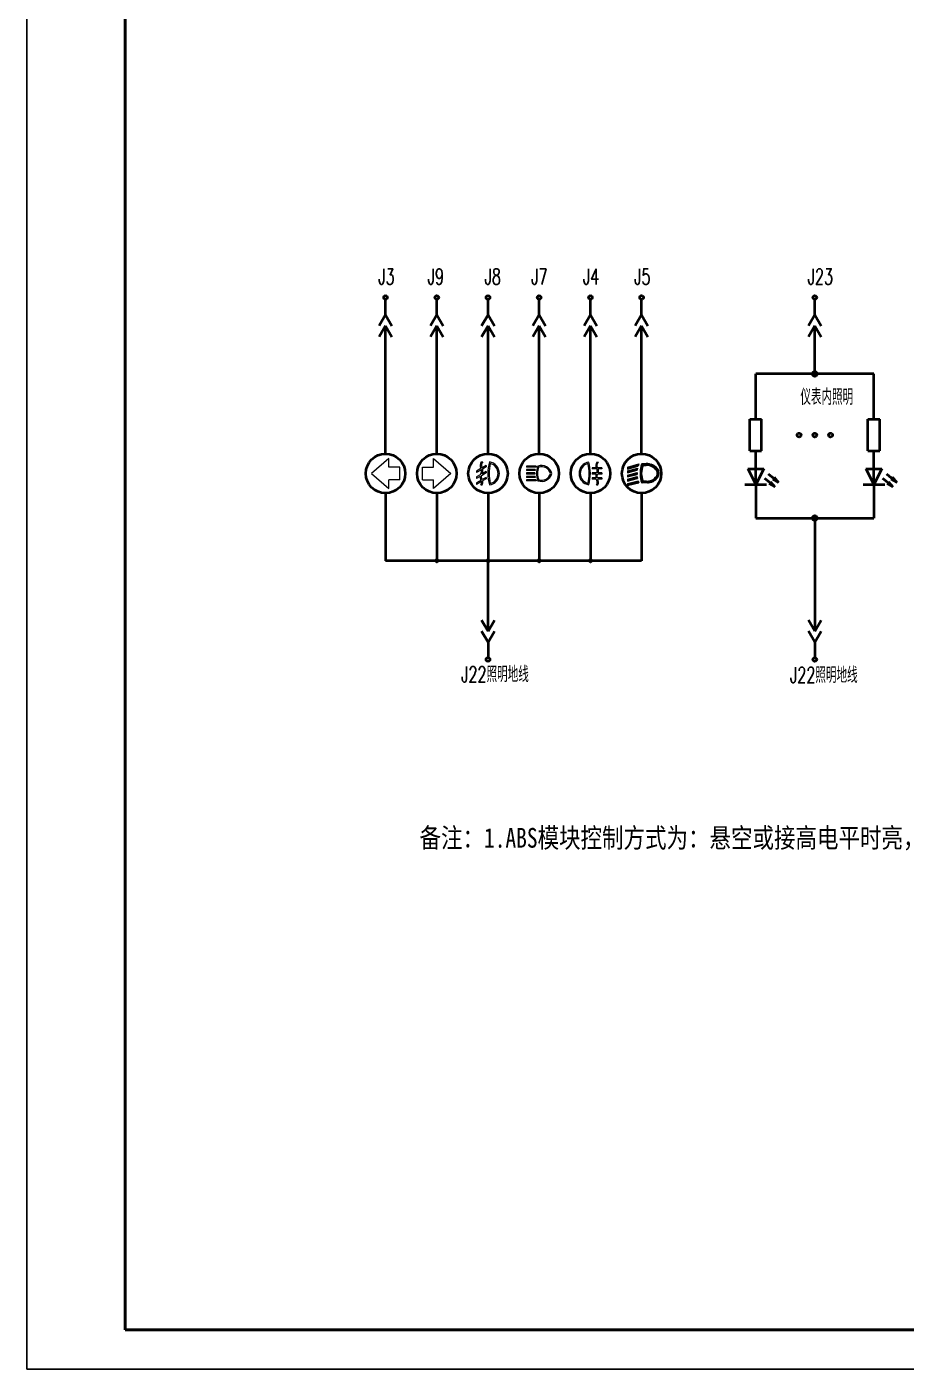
# Model space of a CAD drawing. Header units: millimetres. Extents: x 0 to 1188, y 0 to 840.
# Drawn here: x 0 to 223.2, y 0 to 340.6 of the extents above; entities that cross this region are included whole.
import ezdxf
from ezdxf.enums import TextEntityAlignment as Align

# ---------------------------------------------------------------- set-up
doc = ezdxf.new("R2010")
doc.units = ezdxf.units.MM
for name, color, linetype in [('02粗实线', 7, 'Continuous'), ('07标注', 3, 'Continuous'), ('1', 7, 'Continuous')]:
    doc.layers.add(name, color=color, linetype=linetype)
for name, color, linetype, lineweight in [('1轮廓实线层', 7, 'Continuous', 40), ('2细线层', 3, 'Continuous', 20), ('6文字层', 3, 'Continuous', 20), ('Frame', 7, 'Continuous', 50)]:
    doc.layers.add(name, color=color, linetype=linetype, lineweight=lineweight)
doc.styles.get("Standard").update_dxf_attribs({"font": ''})
doc.styles.add('STYLE9', font='romans.shx', dxfattribs={"width": 0.67, "height": 5, "bigfont": 'hzfs.shx'})
doc.styles.add('TEXT', font='gbeitc.shx', dxfattribs={"bigfont": 'gbcbig.shx'})
doc.styles.get('Standard').set_extended_font_data('SimSun')

# ---------------------------------------------------------------- blocks, each defined once
blk = doc.blocks.new('内图框')
at = {"layer": 'Frame'}
blk.add_lwpolyline([(25, 10), (1178, 10), (1178, 830), (25, 830)], close=True, dxfattribs=at)
at = {"layer": '07标注', "style": 'TEXT'}
blk.add_attdef('上角图号', text='', height=4, rotation=180, dxfattribs=at).set_placement((50, 826), align=Align.MIDDLE_CENTER)

msp = doc.modelspace()

# ---------------------------------------------------------------- hatches: boundary and pattern name
h = msp.add_hatch(color=3)
h.dxf.hatch_style = 2
h.paths.add_polyline_path([(155.3463, 229.717), (152.4433, 228.9106), (155.2657, 229.4751)])
h = msp.add_hatch(color=3)
h.dxf.hatch_style = 2
h.paths.add_polyline_path([(155.2657, 229.4751), (152.4433, 228.9106), (155.185, 229.1526)])
h = msp.add_hatch(color=3)
h.dxf.hatch_style = 2
h.paths.add_polyline_path([(155.185, 229.1526), (152.4433, 228.9106), (152.4433, 228.4268)])
h = msp.add_hatch(color=3)
h.dxf.hatch_style = 2
h.paths.add_polyline_path([(155.0237, 228.6687), (152.4433, 227.943), (155.0237, 228.4268)])
h = msp.add_hatch(color=3)
h.dxf.hatch_style = 2
h.paths.add_polyline_path([(155.0237, 228.4268), (152.4433, 227.943), (154.9431, 228.1042)])
h = msp.add_hatch(color=3)
h.dxf.hatch_style = 2
h.paths.add_polyline_path([(155.7495, 228.5881), (156.1527, 228.1849), (155.6689, 228.0236)])
h = msp.add_hatch(color=3)
h.dxf.hatch_style = 2
h.paths.add_polyline_path([(155.9108, 229.1526), (156.314, 228.7494), (155.7495, 228.5881)])
h = msp.add_hatch(color=3)
h.dxf.hatch_style = 2
h.paths.add_polyline_path([(156.314, 228.7494), (156.1527, 228.1849), (155.7495, 228.5881)])
h = msp.add_hatch(color=3)
h.dxf.hatch_style = 2
h.paths.add_polyline_path([(156.0721, 229.6364), (156.4753, 229.3138), (155.9108, 229.1526)])
h = msp.add_hatch(color=3)
h.dxf.hatch_style = 2
h.paths.add_polyline_path([(156.4753, 229.3138), (156.314, 228.7494), (155.9108, 229.1526)])
h = msp.add_hatch(color=3)
h.dxf.hatch_style = 2
h.paths.add_polyline_path([(156.0721, 229.717), (158.4913, 229.5558), (156.0721, 229.6364)])
h = msp.add_hatch(color=3)
h.dxf.hatch_style = 2
h.paths.add_polyline_path([(157.8461, 229.717), (158.4913, 229.5558), (156.0721, 229.717)])
h = msp.add_hatch(color=3)
h.dxf.hatch_style = 2
h.paths.add_polyline_path([(156.0721, 229.6364), (158.4913, 229.5558), (156.4753, 229.3138)])
h = msp.add_hatch(color=3)
h.dxf.hatch_style = 2
h.paths.add_polyline_path([(156.2333, 229.7977), (157.8461, 229.717), (156.1527, 229.717)])
h = msp.add_hatch(color=3)
h.dxf.hatch_style = 2
h.paths.add_polyline_path([(157.201, 229.7977), (157.8461, 229.717), (156.2333, 229.7977)])
h = msp.add_hatch(color=3)
h.dxf.hatch_style = 2
h.paths.add_polyline_path([(158.4913, 229.5558), (157.201, 229.3138), (156.4753, 229.3138)])
h = msp.add_hatch(color=3)
h.dxf.hatch_style = 2
h.paths.add_polyline_path([(158.4913, 229.5558), (158.8945, 229.4751), (157.201, 229.3138)])
h = msp.add_hatch(color=3)
h.dxf.hatch_style = 2
h.paths.add_polyline_path([(158.8945, 229.4751), (159.217, 229.3138), (157.201, 229.3138)])
h = msp.add_hatch(color=3)
h.dxf.hatch_style = 2
h.paths.add_polyline_path([(157.7655, 229.3138), (159.5396, 229.0719), (158.33, 229.1526)])
h = msp.add_hatch(color=3)
h.dxf.hatch_style = 2
h.paths.add_polyline_path([(159.217, 229.3138), (159.5396, 229.0719), (157.7655, 229.3138)])
h = msp.add_hatch(color=3)
h.dxf.hatch_style = 2
h.paths.add_polyline_path([(158.33, 229.1526), (159.5396, 229.0719), (158.5719, 229.0719)])
h = msp.add_hatch(color=3)
h.dxf.hatch_style = 2
h.paths.add_polyline_path([(158.5719, 229.0719), (159.5396, 229.0719), (158.8138, 228.9913)])
h = msp.add_hatch(color=3)
h.dxf.hatch_style = 2
h.paths.add_polyline_path([(159.5396, 229.0719), (159.8621, 228.83), (158.8138, 228.9913)])
h = msp.add_hatch(color=3)
h.dxf.hatch_style = 2
h.paths.add_polyline_path([(158.8138, 228.9913), (159.8621, 228.83), (159.0557, 228.83)])
h = msp.add_hatch(color=3)
h.dxf.hatch_style = 2
h.paths.add_polyline_path([(159.0557, 228.83), (159.8621, 228.83), (159.217, 228.7494)])
h = msp.add_hatch(color=3)
h.dxf.hatch_style = 2
h.paths.add_polyline_path([(159.8621, 228.83), (160.1041, 228.5881), (159.217, 228.7494)])
h = msp.add_hatch(color=3)
h.dxf.hatch_style = 2
h.paths.add_polyline_path([(159.217, 228.7494), (160.1041, 228.5881), (159.3783, 228.5881)])
h = msp.add_hatch(color=3)
h.dxf.hatch_style = 2
h.paths.add_polyline_path([(159.3783, 228.5881), (160.1041, 228.5881), (159.5396, 228.4268)])
h = msp.add_hatch(color=3)
h.dxf.hatch_style = 2
h.paths.add_polyline_path([(160.1041, 228.5881), (160.2653, 228.2655), (159.5396, 228.4268)])
h = msp.add_hatch(color=3)
h.dxf.hatch_style = 2
h.paths.add_polyline_path([(159.5396, 228.4268), (160.2653, 228.2655), (159.7009, 228.2655)])
h = msp.add_hatch(color=3)
h.dxf.hatch_style = 2
h.paths.add_polyline_path([(159.7009, 228.2655), (160.2653, 228.2655), (159.8621, 228.1042)])
h = msp.add_hatch(color=3)
h.dxf.hatch_style = 2
h.paths.add_polyline_path([(160.2653, 228.2655), (160.4266, 228.0236), (159.8621, 228.1042)])
h = msp.add_hatch(color=3)
h.dxf.hatch_style = 2
h.paths.add_polyline_path([(154.9431, 228.1042), (152.4433, 227.943), (152.4433, 227.4591)])
h = msp.add_hatch(color=3)
h.dxf.hatch_style = 2
h.paths.add_polyline_path([(154.9431, 227.5398), (152.4433, 226.8946), (154.9431, 227.2978)])
h = msp.add_hatch(color=3)
h.dxf.hatch_style = 2
h.paths.add_polyline_path([(154.9431, 227.2978), (152.4433, 226.8946), (154.9431, 227.0559)])
h = msp.add_hatch(color=3)
h.dxf.hatch_style = 2
h.paths.add_polyline_path([(154.9431, 227.0559), (152.4433, 226.8946), (152.4433, 226.4108)])
h = msp.add_hatch(color=3)
h.dxf.hatch_style = 2
h.paths.add_polyline_path([(154.9431, 226.4914), (152.4433, 225.8463), (155.0237, 226.2495)])
h = msp.add_hatch(color=3)
h.dxf.hatch_style = 2
h.paths.add_polyline_path([(155.0237, 226.2495), (152.4433, 225.8463), (155.0237, 226.0076)])
h = msp.add_hatch(color=3)
h.dxf.hatch_style = 2
h.paths.add_polyline_path([(155.0237, 226.0076), (152.4433, 225.8463), (152.4433, 225.3625)])
h = msp.add_hatch(color=3)
h.dxf.hatch_style = 2
h.paths.add_polyline_path([(155.185, 225.4431), (152.4433, 224.7174), (155.2657, 225.2012)])
h = msp.add_hatch(color=3)
h.dxf.hatch_style = 2
h.paths.add_polyline_path([(155.2657, 225.2012), (152.4433, 224.7174), (155.3463, 224.9593)])
h = msp.add_hatch(color=3)
h.dxf.hatch_style = 2
h.paths.add_polyline_path([(155.3463, 224.9593), (152.4433, 224.7174), (152.4433, 224.2335)])
h = msp.add_hatch(color=3)
h.dxf.hatch_style = 2
h.paths.add_polyline_path([(155.6689, 228.0236), (156.0721, 227.6204), (155.5882, 227.3785)])
h = msp.add_hatch(color=3)
h.dxf.hatch_style = 2
h.paths.add_polyline_path([(156.0721, 227.6204), (156.0721, 227.0559), (155.5882, 227.3785)])
h = msp.add_hatch(color=3)
h.dxf.hatch_style = 2
h.paths.add_polyline_path([(155.5882, 227.3785), (156.0721, 227.0559), (155.6689, 226.7334)])
h = msp.add_hatch(color=3)
h.dxf.hatch_style = 2
h.paths.add_polyline_path([(156.1527, 228.1849), (156.0721, 227.6204), (155.6689, 228.0236)])
h = msp.add_hatch(color=3)
h.dxf.hatch_style = 2
h.paths.add_polyline_path([(156.0721, 227.0559), (156.1527, 226.4914), (155.6689, 226.7334)])
h = msp.add_hatch(color=3)
h.dxf.hatch_style = 2
h.paths.add_polyline_path([(155.6689, 226.7334), (156.1527, 226.4914), (155.7495, 226.1689)])
h = msp.add_hatch(color=3)
h.dxf.hatch_style = 2
h.paths.add_polyline_path([(156.1527, 226.4914), (156.314, 225.927), (155.7495, 226.1689)])
h = msp.add_hatch(color=3)
h.dxf.hatch_style = 2
h.paths.add_polyline_path([(155.7495, 226.1689), (156.314, 225.927), (155.9108, 225.6044)])
h = msp.add_hatch(color=3)
h.dxf.hatch_style = 2
h.paths.add_polyline_path([(156.314, 225.927), (156.4753, 225.3625), (155.9108, 225.6044)])
h = msp.add_hatch(color=3)
h.dxf.hatch_style = 2
h.paths.add_polyline_path([(155.9108, 225.6044), (156.4753, 225.3625), (156.0721, 225.0399)])
h = msp.add_hatch(color=3)
h.dxf.hatch_style = 2
h.paths.add_polyline_path([(156.4753, 225.3625), (157.2817, 225.3625), (156.0721, 225.0399)])
h = msp.add_hatch(color=3)
h.dxf.hatch_style = 2
h.paths.add_polyline_path([(157.2817, 225.3625), (159.0557, 225.2818), (156.0721, 225.0399)])
h = msp.add_hatch(color=3)
h.dxf.hatch_style = 2
h.paths.add_polyline_path([(159.0557, 225.2818), (158.6525, 225.1206), (156.0721, 225.0399)])
h = msp.add_hatch(color=3)
h.dxf.hatch_style = 2
h.paths.add_polyline_path([(158.6525, 225.1206), (158.2493, 225.0399), (156.0721, 225.0399)])
h = msp.add_hatch(color=3)
h.dxf.hatch_style = 2
h.paths.add_polyline_path([(156.0721, 225.0399), (157.8461, 224.9593), (156.1527, 224.8786)])
h = msp.add_hatch(color=3)
h.dxf.hatch_style = 2
h.paths.add_polyline_path([(158.2493, 225.0399), (157.8461, 224.9593), (156.0721, 225.0399)])
h = msp.add_hatch(color=3)
h.dxf.hatch_style = 2
h.paths.add_polyline_path([(157.8461, 224.9593), (157.6849, 224.8786), (156.1527, 224.8786)])
h = msp.add_hatch(color=3)
h.dxf.hatch_style = 2
h.paths.add_polyline_path([(157.6042, 225.3625), (159.0557, 225.2818), (157.2817, 225.3625)])
h = msp.add_hatch(color=3)
h.dxf.hatch_style = 2
h.paths.add_polyline_path([(157.8461, 225.3625), (159.0557, 225.2818), (157.6042, 225.3625)])
h = msp.add_hatch(color=3)
h.dxf.hatch_style = 2
h.paths.add_polyline_path([(158.0881, 225.4431), (159.0557, 225.2818), (157.8461, 225.3625)])
h = msp.add_hatch(color=3)
h.dxf.hatch_style = 2
h.paths.add_polyline_path([(158.33, 225.5238), (159.3783, 225.4431), (158.0881, 225.4431)])
h = msp.add_hatch(color=3)
h.dxf.hatch_style = 2
h.paths.add_polyline_path([(159.3783, 225.4431), (159.0557, 225.2818), (158.0881, 225.4431)])
h = msp.add_hatch(color=3)
h.dxf.hatch_style = 2
h.paths.add_polyline_path([(158.5719, 225.6044), (159.3783, 225.4431), (158.33, 225.5238)])
h = msp.add_hatch(color=3)
h.dxf.hatch_style = 2
h.paths.add_polyline_path([(158.8138, 225.685), (159.3783, 225.4431), (158.5719, 225.6044)])
h = msp.add_hatch(color=3)
h.dxf.hatch_style = 2
h.paths.add_polyline_path([(159.0557, 225.7657), (159.7009, 225.685), (158.8138, 225.685)])
h = msp.add_hatch(color=3)
h.dxf.hatch_style = 2
h.paths.add_polyline_path([(159.7009, 225.685), (159.3783, 225.4431), (158.8138, 225.685)])
h = msp.add_hatch(color=3)
h.dxf.hatch_style = 2
h.paths.add_polyline_path([(159.217, 225.927), (159.7009, 225.685), (159.0557, 225.7657)])
h = msp.add_hatch(color=3)
h.dxf.hatch_style = 2
h.paths.add_polyline_path([(159.3783, 226.0882), (159.9428, 225.927), (159.217, 225.927)])
h = msp.add_hatch(color=3)
h.dxf.hatch_style = 2
h.paths.add_polyline_path([(159.9428, 225.927), (159.7009, 225.685), (159.217, 225.927)])
h = msp.add_hatch(color=3)
h.dxf.hatch_style = 2
h.paths.add_polyline_path([(159.5396, 226.2495), (159.9428, 225.927), (159.3783, 226.0882)])
h = msp.add_hatch(color=3)
h.dxf.hatch_style = 2
h.paths.add_polyline_path([(159.7815, 226.4108), (160.1847, 226.2495), (159.5396, 226.2495)])
h = msp.add_hatch(color=3)
h.dxf.hatch_style = 2
h.paths.add_polyline_path([(160.1847, 226.2495), (159.9428, 225.927), (159.5396, 226.2495)])
h = msp.add_hatch(color=3)
h.dxf.hatch_style = 2
h.paths.add_polyline_path([(159.8621, 226.6527), (160.346, 226.4914), (159.7815, 226.4108)])
h = msp.add_hatch(color=3)
h.dxf.hatch_style = 2
h.paths.add_polyline_path([(160.346, 226.4914), (160.1847, 226.2495), (159.7815, 226.4108)])
h = msp.add_hatch(color=3)
h.dxf.hatch_style = 2
h.paths.add_polyline_path([(159.8621, 228.1042), (160.4266, 228.0236), (159.9428, 227.8623)])
h = msp.add_hatch(color=3)
h.dxf.hatch_style = 2
h.paths.add_polyline_path([(160.0234, 226.9753), (160.4266, 226.814), (159.8621, 226.6527)])
h = msp.add_hatch(color=3)
h.dxf.hatch_style = 2
h.paths.add_polyline_path([(160.4266, 226.814), (160.346, 226.4914), (159.8621, 226.6527)])
h = msp.add_hatch(color=3)
h.dxf.hatch_style = 2
h.paths.add_polyline_path([(160.4266, 228.0236), (160.5073, 227.701), (159.9428, 227.8623)])
h = msp.add_hatch(color=3)
h.dxf.hatch_style = 2
h.paths.add_polyline_path([(159.9428, 227.8623), (160.5073, 227.701), (160.0234, 227.6204)])
h = msp.add_hatch(color=3)
h.dxf.hatch_style = 2
h.paths.add_polyline_path([(160.5073, 227.701), (160.5073, 227.4591), (160.0234, 227.6204)])
h = msp.add_hatch(color=3)
h.dxf.hatch_style = 2
h.paths.add_polyline_path([(160.0234, 227.6204), (160.5073, 227.4591), (160.0234, 227.2978)])
h = msp.add_hatch(color=3)
h.dxf.hatch_style = 2
h.paths.add_polyline_path([(160.5073, 227.4591), (160.5073, 227.1366), (160.0234, 227.2978)])
h = msp.add_hatch(color=3)
h.dxf.hatch_style = 2
h.paths.add_polyline_path([(160.0234, 227.2978), (160.5073, 227.1366), (160.0234, 227.1366)])
h = msp.add_hatch(color=3)
h.dxf.hatch_style = 2
h.paths.add_polyline_path([(160.0234, 227.1366), (160.4266, 226.814), (160.0234, 226.9753)])
h = msp.add_hatch(color=3)
h.dxf.hatch_style = 2
h.paths.add_polyline_path([(160.5073, 227.1366), (160.4266, 226.814), (160.0234, 227.1366)])

# ---------------------------------------------------------------- linework, layer by layer
at = {"layer": '1', "color": 3, "lineweight": 9}
for points in [[(152.4433, 228.9106), (155.3463, 229.717)], [(152.4433, 228.4268), (155.185, 229.1526)], [(152.4433, 228.9106), (152.4433, 228.4268)], [(152.4433, 227.943), (155.0237, 228.6687)], [(155.0237, 228.6687), (154.9431, 228.1042)], [(155.3463, 229.717), (155.185, 229.1526)], [(156.0721, 229.6364), (155.9108, 229.0719), (155.7495, 228.5074), (155.6689, 228.0236), (155.6689, 227.3785)], [(155.7495, 228.6687), (155.6689, 228.1849), (155.6689, 227.6204), (155.6689, 227.1366), (155.6689, 226.6527), (155.7495, 226.1689)], [(156.0721, 229.6364), (155.9108, 229.1526), (155.7495, 228.6687)], [(156.2333, 229.7977), (156.1527, 229.717), (156.0721, 229.6364)], [(156.2333, 229.7977), (156.1527, 229.717), (156.0721, 229.6364)], [(156.4753, 229.3138), (156.314, 228.83), (156.2333, 228.3462), (156.1527, 227.8623), (156.0721, 227.2978), (156.1527, 226.814), (156.2333, 226.3302), (156.314, 225.8463), (156.4753, 225.3625)], [(156.4753, 229.3138), (156.314, 228.83), (156.2333, 228.3462), (156.1527, 227.8623), (156.0721, 227.2978)], [(156.2333, 229.7977), (157.201, 229.7977)], [(156.2333, 229.7977), (157.201, 229.7977)], [(156.4753, 229.3138), (157.201, 229.3138)], [(156.4753, 229.3138), (157.201, 229.3138)], [(158.4913, 229.5558), (158.0881, 229.717), (157.6849, 229.7977), (157.201, 229.7977)], [(158.4913, 229.5558), (158.0881, 229.717), (157.6849, 229.7977), (157.201, 229.7977)], [(158.33, 229.1526), (157.7655, 229.3138), (157.201, 229.3138)], [(158.33, 229.1526), (157.7655, 229.3138), (157.201, 229.3138)], [(159.5396, 228.4268), (159.2977, 228.6687), (158.9751, 228.83), (158.6525, 228.9913), (158.33, 229.1526)], [(159.217, 228.7494), (158.8138, 228.9913), (158.33, 229.1526)], [(159.5396, 229.0719), (159.217, 229.3138), (158.8945, 229.4751), (158.4913, 229.6364)], [(159.5396, 229.0719), (159.217, 229.3138), (158.8945, 229.4751), (158.4913, 229.6364)], [(159.8621, 228.1042), (159.6202, 228.3462), (159.4589, 228.5074), (159.217, 228.7494)], [(160.2653, 228.2655), (160.1041, 228.5881), (159.8621, 228.83), (159.5396, 229.0719)], [(160.2653, 228.2655), (160.1041, 228.5881), (159.8621, 228.83), (159.5396, 229.0719)], [(160.0234, 227.3785), (160.0234, 227.6204), (159.9428, 227.943), (159.7815, 228.1849), (159.5396, 228.4268)], [(160.4266, 226.814), (160.5073, 227.1366), (160.5073, 227.4591), (160.4266, 227.701), (160.4266, 228.0236), (160.2653, 228.2655)], [(160.4266, 226.814), (160.5073, 227.1366), (160.5073, 227.4591), (160.4266, 227.701), (160.4266, 228.0236), (160.2653, 228.2655)], [(152.4433, 227.4591), (154.9431, 228.1042)], [(152.4433, 227.943), (152.4433, 227.4591)], [(152.4433, 226.8946), (154.9431, 227.5398)], [(152.4433, 226.4108), (154.9431, 227.0559)], [(152.4433, 226.8946), (152.4433, 226.4108)], [(152.4433, 225.8463), (154.9431, 226.4914)], [(152.4433, 225.3625), (155.0237, 226.0076)], [(152.4433, 225.8463), (152.4433, 225.3625)], [(152.4433, 224.7174), (155.185, 225.4431)], [(152.4433, 224.2335), (155.3463, 224.9593)], [(154.9431, 227.5398), (154.9431, 227.0559)], [(154.9431, 226.4914), (155.0237, 226.0076)], [(155.185, 225.4431), (155.3463, 224.9593)], [(155.6689, 227.3785), (155.6689, 226.8946), (155.6689, 226.4108), (155.7495, 225.927), (155.9108, 225.4431), (156.0721, 225.0399)], [(155.7495, 226.1689), (155.9108, 225.6044), (156.0721, 225.0399)], [(156.0721, 227.2978), (156.1527, 226.814), (156.2333, 226.3302), (156.314, 225.8463), (156.4753, 225.3625)], [(156.0721, 225.0399), (156.1527, 224.8786), (156.2333, 224.8786)], [(156.0721, 225.0399), (156.1527, 224.8786), (156.2333, 224.8786)], [(157.5236, 224.8786), (156.2333, 224.8786)], [(157.2817, 225.3625), (156.4753, 225.3625)], [(157.2817, 225.3625), (156.4753, 225.3625)], [(157.2817, 225.3625), (157.8461, 225.4431), (158.33, 225.5238)], [(157.2817, 225.3625), (157.8461, 225.4431)], [(157.5236, 224.8786), (157.8461, 224.9593)], [(157.8461, 225.3625), (158.33, 225.5238), (158.8138, 225.685)], [(157.8461, 224.9593), (158.2493, 225.0399), (158.6525, 225.1206), (159.0557, 225.2818)], [(157.8461, 224.9593), (158.2493, 225.0399), (158.6525, 225.1206), (159.0557, 225.2818)], [(158.33, 225.5238), (158.8138, 225.685), (159.217, 225.927)], [(158.8138, 225.685), (159.0557, 225.8463), (159.2977, 226.0076), (159.5396, 226.2495)], [(159.0557, 225.2818), (159.3783, 225.5238), (159.7009, 225.685), (159.9428, 226.0076)], [(159.0557, 225.2818), (159.3783, 225.5238), (159.7009, 225.685), (159.9428, 226.0076)], [(159.217, 225.927), (159.4589, 226.0882), (159.6202, 226.3302), (159.8621, 226.5721)], [(159.5396, 226.2495), (159.7009, 226.4108), (159.8621, 226.6527), (159.9428, 226.814), (160.0234, 227.0559), (160.0234, 227.2978)], [(160.0234, 227.2978), (160.0234, 227.6204), (159.9428, 227.8623), (159.8621, 228.1042)], [(159.8621, 226.5721), (159.9428, 226.814), (160.0234, 227.0559), (160.0234, 227.2978)], [(159.9428, 226.0076), (160.1847, 226.2495), (160.346, 226.5721), (160.4266, 226.814)], [(159.9428, 226.0076), (160.1847, 226.2495), (160.346, 226.5721), (160.4266, 226.814)], [(152.4433, 224.7174), (152.4433, 224.2335)]]:
    msp.add_lwpolyline(points, dxfattribs=at)
at = {"layer": '1轮廓实线层', "ltscale": 7}
for p, q in [((91.0721, 267.5446), (91.0721, 271.4646)), ((104.0721, 267.5446), (104.0721, 271.4646)), ((117.0721, 267.5446), (117.0721, 271.4646)), ((130.0721, 267.5446), (130.0721, 271.4646)), ((143.0721, 267.5446), (143.0721, 271.4646)), ((156.0721, 267.5446), (156.0721, 271.4646)), ((200.0376, 267.5446), (200.0376, 271.4646)), ((91.0721, 267.5446), (89.4555, 264.7446)), ((91.0721, 267.5446), (92.6886, 264.7446)), ((104.0721, 267.5446), (102.4555, 264.7446)), ((104.0721, 267.5446), (105.6886, 264.7446)), ((117.0721, 267.5446), (115.4555, 264.7446)), ((117.0721, 267.5446), (118.6886, 264.7446)), ((130.0721, 267.5446), (128.4555, 264.7446)), ((130.0721, 267.5446), (131.6886, 264.7446)), ((143.0721, 267.5446), (141.4555, 264.7446)), ((143.0721, 267.5446), (144.6886, 264.7446)), ((156.0721, 267.5446), (154.4555, 264.7446)), ((156.0721, 267.5446), (157.6886, 264.7446)), ((200.0376, 267.5446), (198.421, 264.7446)), ((200.0376, 267.5446), (201.6541, 264.7446)), ((91.0721, 264.7446), (89.4555, 261.9446)), ((91.0721, 232.2978), (91.0721, 264.7446)), ((91.0721, 264.7446), (92.6886, 261.9446)), ((104.0721, 264.7446), (102.4555, 261.9446)), ((104.0721, 232.2978), (104.0721, 264.7446)), ((104.0721, 264.7446), (105.6886, 261.9446)), ((117.0721, 264.7446), (115.4555, 261.9446)), ((117.0721, 232.2978), (117.0721, 264.7446)), ((117.0721, 264.7446), (118.6886, 261.9446)), ((130.0721, 264.7446), (128.4555, 261.9446)), ((130.0721, 232.2978), (130.0721, 264.7446)), ((130.0721, 264.7446), (131.6886, 261.9446)), ((143.0721, 264.7446), (141.4555, 261.9446)), ((143.0721, 232.2978), (143.0721, 264.7446)), ((143.0721, 264.7446), (144.6886, 261.9446)), ((156.0721, 264.7446), (154.4555, 261.9446)), ((156.0721, 232.2978), (156.0721, 264.7446)), ((156.0721, 264.7446), (157.6886, 261.9446)), ((200.0376, 264.7446), (198.421, 261.9446)), ((200.0376, 264.7446), (201.6541, 261.9446)), ((215.0376, 252.5422), (185.0376, 252.5422)), ((185.0376, 241.0373), (185.0376, 252.5422)), ((215.0376, 241.0373), (215.0376, 252.5422)), ((183.5376, 241.0373), (186.5376, 241.0373)), ((183.5376, 233.0373), (183.5376, 241.0373)), ((186.5376, 233.0373), (186.5376, 241.0373)), ((213.5376, 241.0373), (216.5376, 241.0373)), ((213.5376, 233.0373), (213.5376, 241.0373)), ((216.5376, 233.0373), (216.5376, 241.0373)), ((183.5376, 233.0373), (186.5376, 233.0373)), ((185.0376, 224.5131), (185.0376, 233.0373)), ((213.5376, 233.0373), (216.5376, 233.0373)), ((215.0376, 224.5131), (215.0376, 233.0373)), ((183.0209, 228.5131), (187.0542, 228.5131)), ((183.0209, 228.5131), (185.0376, 224.5131)), ((187.0542, 228.5131), (185.0376, 224.5131)), ((213.0209, 228.5131), (215.0376, 224.5131)), ((213.0209, 228.5131), (217.0542, 228.5131)), ((217.0542, 228.5131), (215.0376, 224.5131)), ((187.2588, 226.0889), (188.5771, 224.9744)), ((188.2272, 227.2344), (189.5455, 226.1199)), ((188.7707, 225.2034), (188.3836, 224.7455)), ((188.7707, 225.2034), (189.8756, 223.8767)), ((189.7391, 226.3489), (189.352, 225.891)), ((189.352, 225.891), (190.844, 225.0222)), ((189.7391, 226.3489), (190.844, 225.0222)), ((217.2588, 226.0889), (218.5771, 224.9744)), ((218.2272, 227.2344), (219.5455, 226.1199)), ((218.7707, 225.2034), (218.3836, 224.7455)), ((218.7707, 225.2034), (219.8756, 223.8767)), ((219.7391, 226.3489), (219.352, 225.891)), ((219.352, 225.891), (220.844, 225.0222)), ((219.7391, 226.3489), (220.844, 225.0222)), ((91.0721, 222.2978), (91.0721, 205.1474)), ((104.0721, 222.2978), (104.0721, 205.1474)), ((117.0721, 222.2978), (117.0721, 205.1474)), ((130.0721, 222.2978), (130.0721, 205.1474)), ((143.0721, 222.2978), (143.0721, 205.1474)), ((156.0721, 222.2978), (156.0721, 205.1474)), ((182.2876, 224.5131), (187.7876, 224.5131)), ((185.0376, 224.5131), (185.0376, 215.989)), ((188.3836, 224.7455), (189.8756, 223.8767)), ((212.2876, 224.5131), (217.7876, 224.5131)), ((215.0376, 224.5131), (215.0376, 215.989)), ((218.3836, 224.7455), (219.8756, 223.8767)), ((185.0376, 215.989), (215.0376, 215.989)), ((117.0721, 187.2978), (115.4555, 190.0978)), ((117.0721, 187.2978), (118.6886, 190.0978)), ((200.0376, 187.2978), (198.421, 190.0978)), ((200.0376, 187.2978), (201.6541, 190.0978)), ((117.0721, 184.4978), (115.4555, 187.2978)), ((117.0721, 184.4978), (118.6886, 187.2978)), ((117.0721, 184.4978), (117.0721, 180.5778)), ((200.0376, 184.4978), (198.421, 187.2978)), ((200.0376, 184.4978), (201.6541, 187.2978)), ((200.0376, 184.4978), (200.0376, 180.5778))]:
    msp.add_line(p, q, dxfattribs=at)
at = {"layer": '1轮廓实线层', "ltscale": 10}
for p, q in [((200.0376, 252.5422), (200.0376, 264.7446)), ((200.0376, 215.989), (200.0376, 187.2978)), ((156.0721, 205.1474), (91.0721, 205.1474)), ((117.0721, 187.2978), (117.0721, 205.1474))]:
    msp.add_line(p, q, dxfattribs=at)
at = {"layer": '1轮廓实线层', "ltscale": 7}
for centre, radius in [((91.0721, 271.9446), 0.48), ((104.0721, 271.9446), 0.48), ((117.0721, 271.9446), 0.48), ((130.0721, 271.9446), 0.48), ((143.0721, 271.9446), 0.48), ((156.0721, 271.9446), 0.48), ((200.0376, 271.9446), 0.48), ((200.0376, 252.5422), 0.6), ((196.0376, 237.0373), 0.5), ((200.0376, 237.0373), 0.5), ((204.0376, 237.0373), 0.5), ((91.0721, 227.2978), 5), ((104.0721, 227.2978), 5), ((117.0721, 227.2978), 5), ((130.0721, 227.2978), 5), ((143.0721, 227.2978), 5), ((156.0721, 227.2978), 5), ((200.0376, 215.989), 0.6), ((104.0721, 205.1474), 0.32), ((117.0721, 205.1474), 0.32), ((130.0721, 205.1474), 0.32), ((143.0721, 205.1474), 0.32), ((117.0721, 180.0978), 0.48), ((200.0376, 180.0978), 0.48)]:
    msp.add_circle(centre, radius, dxfattribs=at)
at = {"layer": '2细线层', "color": 3}
for p, q in [((91.8721, 231.0978), (87.4721, 227.2978)), ((91.8721, 228.8978), (91.8721, 231.0978)), ((94.6721, 228.8978), (91.8721, 228.8978)), ((94.6721, 225.6978), (94.6721, 228.8978)), ((100.4721, 228.8978), (103.2721, 228.8978)), ((100.4721, 225.6978), (100.4721, 228.8978)), ((103.2721, 228.8978), (103.2721, 231.0978)), ((103.2721, 231.0978), (107.6721, 227.2978)), ((115.2824, 228.5524), (114.1921, 227.9222)), ((115.3942, 228.2437), (114.1921, 227.5496)), ((115.3285, 230.2107), (115.7761, 230.2107)), ((116.6142, 229.3208), (115.5624, 228.7137)), ((116.6142, 228.9481), (115.6833, 228.4107)), ((116.6142, 229.3208), (116.6142, 228.9481)), ((87.4721, 227.2978), (91.8721, 223.4978)), ((94.6721, 225.6978), (91.8721, 225.6978)), ((91.8721, 223.4978), (91.8721, 225.6978)), ((100.4721, 225.6978), (103.2721, 225.6978)), ((107.6721, 227.2978), (103.2721, 223.4978)), ((103.2721, 223.4978), (103.2721, 225.6978)), ((114.1921, 227.9222), (114.1921, 227.5496)), ((115.1194, 226.9494), (114.1921, 226.4137)), ((115.0422, 226.5323), (114.1921, 226.041)), ((114.1921, 226.4137), (114.1921, 226.041)), ((115.3349, 225.5646), (114.1921, 224.9051)), ((115.4184, 225.2409), (114.1921, 224.5324)), ((114.1921, 224.9051), (114.1921, 224.5324)), ((116.6142, 227.4395), (115.393, 226.7345)), ((116.6142, 227.8122), (115.6136, 227.2345)), ((116.6142, 226.3037), (115.6171, 225.7277)), ((116.6142, 225.931), (115.7162, 225.4126)), ((116.6142, 227.8122), (116.6142, 227.4395)), ((116.6142, 226.3037), (116.6142, 225.931)), ((115.2657, 224.385), (115.6217, 224.385))]:
    msp.add_line(p, q, dxfattribs=at)
at = {"layer": '2细线层', "color": 5}
for p, q in [((129.3224, 229.1486), (126.8721, 229.1486)), ((126.8721, 229.1486), (126.8721, 228.8653)), ((129.2225, 228.8653), (126.8721, 228.8653)), ((129.0748, 228.294), (126.8721, 228.294)), ((126.8721, 228.294), (126.8721, 228.0108)), ((129.0268, 228.0108), (126.8721, 228.0108)), ((128.9782, 227.4395), (126.8721, 227.4395)), ((126.8721, 227.4395), (126.8721, 227.1562)), ((128.9777, 227.1562), (126.8721, 227.1562)), ((129.0268, 226.5645), (126.8721, 226.5645)), ((126.8721, 226.5645), (126.8721, 226.2812)), ((129.0748, 226.2812), (126.8721, 226.2812)), ((129.2225, 225.7099), (126.8721, 225.7099)), ((126.8721, 225.7099), (126.8721, 225.4266)), ((129.3224, 225.4266), (126.8721, 225.4266))]:
    msp.add_line(p, q, dxfattribs=at)
at = {"layer": '2细线层', "color": 2}
for p, q in [((143.5022, 228.7648), (143.5022, 228.4462)), ((144.5245, 228.7648), (143.5022, 228.7648)), ((144.6847, 228.4462), (143.5022, 228.4462)), ((144.6893, 230.1745), (145.1305, 230.1745)), ((145.9632, 228.7648), (144.883, 228.7648)), ((145.9632, 228.4462), (145.0247, 228.4462)), ((145.9632, 228.7648), (145.9632, 228.4462)), ((143.5022, 227.4574), (143.5022, 227.1388)), ((144.7148, 227.4574), (143.5022, 227.4574)), ((144.562, 227.1388), (143.5022, 227.1388)), ((143.5022, 226.1495), (143.5022, 225.8309)), ((144.4487, 226.1495), (143.5022, 226.1495)), ((144.5708, 225.8309), (143.5022, 225.8309)), ((145.9632, 226.1495), (144.7808, 226.1495)), ((145.9632, 225.8309), (144.9357, 225.8309)), ((145.9632, 227.1388), (144.9364, 227.1388)), ((145.9632, 227.4574), (145.0478, 227.4574)), ((145.9632, 227.4574), (145.9632, 227.1388)), ((145.9632, 226.1495), (145.9632, 225.8309)), ((144.6269, 224.4212), (144.979, 224.4212))]:
    msp.add_line(p, q, dxfattribs=at)
at = {"layer": '2细线层', "color": 3}
for centre, radius, start, end in [((116.4613, 229.3549), 1.4197, 142.928671, 210.355482), ((114.0135, 227.9199), 1.4177, 26.4789, 30.4034), ((114.0088, 227.921), 1.4225, 329.665035, 13.110504), ((116.4601, 229.3546), 1.0958, 128.625899, 210.360276), ((114.0135, 227.9199), 1.7404, 27.1325, 30.4034), ((114.01, 227.9197), 1.7439, 336.864561, 16.353175), ((128.4425, 227.2978), 11.4032, 165.201, 194.799), ((128.4425, 227.2978), 11.0804, 166.762, 193.238), ((117.011, 227.2978), 2.941, 277.945, 82.055), ((117.011, 227.2978), 2.6183, 284.271, 75.729), ((116.4632, 226.4859), 1.4218, 178.128437, 210.340107), ((116.4592, 226.4851), 1.4177, 149.597, 160.886), ((114.0135, 225.0503), 1.4177, 21.2849, 30.4034), ((114.0135, 225.0503), 1.4177, 332.012, 7.717), ((116.4612, 226.4852), 1.0969, 166.86212, 210.342675), ((114.0135, 225.0503), 1.7404, 22.9104, 30.4034), ((114.0135, 225.0503), 1.7404, 337.526, 12.009)]:
    msp.add_arc(centre, radius, start, end, dxfattribs=at)
at = {"layer": '2细线层', "color": 5}
for centre, radius, start, end in [((134.1479, 227.2876), 5.1719, 168.779142, 171.962612), ((134.1479, 227.2876), 5.1719, 158.910802, 162.238905), ((134.0766, 227.2978), 4.7232, 156.930759, 203.066042), ((134.0766, 227.2978), 4.4399, 158.551155, 201.445612), ((130.6565, 226.6063), 2.7055, 14.812046, 110.001063), ((130.6565, 226.6063), 2.4222, 16.591569, 107.102178), ((134.1479, 227.2876), 5.1719, 178.31744, 181.456054), ((134.1479, 227.2876), 5.1719, 188.037388, 191.220858), ((134.1479, 227.2876), 5.1719, 197.761095, 201.089198), ((130.6565, 227.9896), 2.7055, 249.996608, 345.187954), ((130.6565, 227.9896), 2.4222, 252.895554, 343.408431)]:
    msp.add_arc(centre, radius, start, end, dxfattribs=at)
at = {"layer": '2细线层', "color": 2}
for centre, radius, start, end in [((143.0853, 227.2978), 2.9044, 97.9452, 262.055), ((143.0853, 227.2978), 2.5856, 104.271, 255.729), ((131.7965, 227.2978), 10.9424, 346.762, 13.238), ((131.7965, 227.2978), 11.2611, 345.201, 14.799), ((145.8034, 229.3298), 1.3981, 142.829966, 203.834907), ((143.3911, 227.912), 1.3996, 341.046196, 22.437386), ((145.8056, 229.3294), 1.0817, 128.620683, 211.465264), ((143.3898, 227.9133), 1.7196, 344.62684, 18.053175), ((145.8053, 226.4953), 1.4, 152.633055, 194.299109), ((143.3917, 225.078), 1.399, 331.998151, 32.560266), ((145.8053, 226.4953), 1.0813, 143.47357, 198.650196), ((143.3906, 225.0778), 1.7188, 337.540007, 25.984053)]:
    msp.add_arc(centre, radius, start, end, dxfattribs=at)
at = {"layer": 'Frame', "color": 0, "lineweight": -3}
msp.add_lwpolyline([(0, 0), (1188, 0), (1188, 840), (0, 840)], close=True, dxfattribs=at)

# ---------------------------------------------------------------- block references
at = {"layer": '02粗实线', "color": 0}
msp.add_blockref('内图框', (0, 0), dxfattribs=at)

# ---------------------------------------------------------------- texts
at = {"layer": '1轮廓实线层', "color": 3, "width": 0.8}
msp.add_text('备注：1.ABS模块控制方式为：悬空或接高电平时亮，接低电平时灭。', height=5, dxfattribs=at).set_placement((99.6863, 132.334))
at = {"layer": '6文字层', "ltscale": 7, "style": 'STYLE9', "width": 0.67}
for s, p in [('J3', (89.2302, 275.2587)), ('J9', (101.7584, 275.2587)), ('J8', (116.2132, 275.2587)), ('J7', (128.0595, 275.2587)), ('J4', (141.1864, 275.2587)), ('J5', (154.1864, 275.2587)), ('J23', (198.2391, 275.2587)), ('仪表内照明', (196.3736, 244.7039)), ('J22照明地线', (110.2714, 174.3263)), ('J22照明地线', (193.749, 174.1446))]:
    msp.add_text(s, height=4, dxfattribs=at).set_placement(p)

doc.saveas('drawing.dxf')
